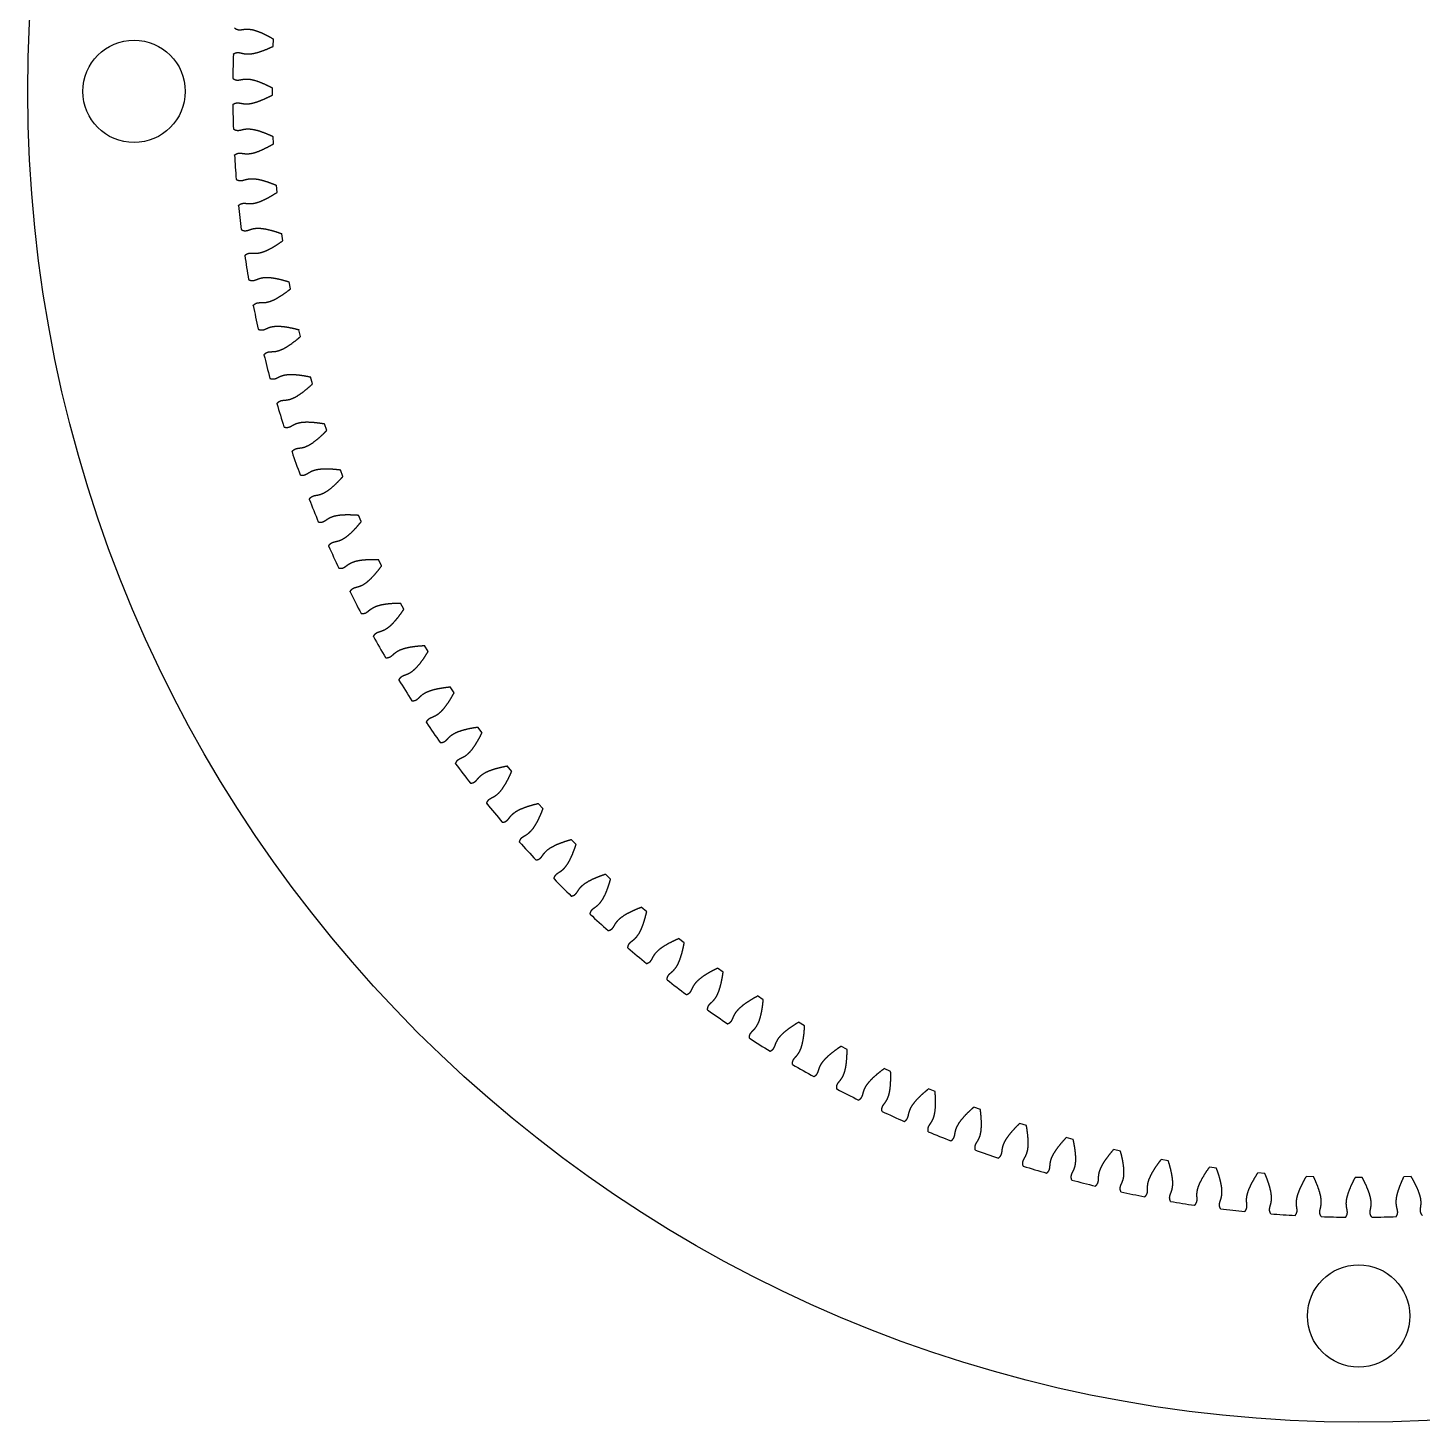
# Model space of a CAD drawing. Header units: millimetres. Extents: x 8 to 86, y -86 to -8.
# Drawn here: x 8 to 48.86, y -86 to -45.14 of the extents above; entities that cross this region are included whole.
import ezdxf

# ---------------------------------------------------------------- set-up
doc = ezdxf.new("R2010")
doc.units = ezdxf.units.MM
doc.layers.get('0').update_dxf_attribs({"linetype": 'CONTINUOUS'})

msp = doc.modelspace()

# ---------------------------------------------------------------- linework, layer by layer
for p, q in [((15.193, -45.679), (15.202, -45.47)), ((15.166, -47.107), (15.166, -46.898)), ((15.203, -48.536), (15.193, -48.327)), ((15.304, -49.961), (15.285, -49.752)), ((15.468, -51.38), (15.44, -51.172)), ((15.696, -52.79), (15.659, -52.584)), ((15.988, -54.189), (15.941, -53.985)), ((16.342, -55.573), (16.286, -55.371)), ((16.757, -56.94), (16.692, -56.741)), ((17.233, -58.286), (17.16, -58.09)), ((17.77, -59.61), (17.687, -59.418)), ((18.365, -60.909), (18.274, -60.721)), ((19.018, -62.18), (18.919, -61.996)), ((19.727, -63.42), (19.62, -63.24)), ((20.491, -64.627), (20.376, -64.452)), ((21.309, -65.799), (21.186, -65.629)), ((22.178, -66.932), (22.047, -66.769)), ((23.097, -68.026), (22.959, -67.868)), ((24.065, -69.077), (23.92, -68.926)), ((25.078, -70.084), (24.927, -69.939)), ((26.136, -71.044), (25.978, -70.907)), ((27.236, -71.956), (27.072, -71.826)), ((28.375, -72.818), (28.206, -72.695)), ((29.552, -73.627), (29.378, -73.512)), ((30.764, -74.383), (30.585, -74.276)), ((32.009, -75.084), (31.825, -74.985)), ((33.284, -75.728), (33.096, -75.638)), ((34.587, -76.315), (34.395, -76.233)), ((35.915, -76.842), (35.719, -76.769)), ((37.265, -77.309), (37.066, -77.245)), ((38.634, -77.716), (38.433, -77.66)), ((40.021, -78.06), (39.817, -78.014)), ((41.421, -78.342), (41.216, -78.305)), ((42.833, -78.561), (42.626, -78.533)), ((44.253, -78.716), (44.045, -78.697)), ((45.679, -78.807), (45.47, -78.798)), ((47.107, -78.834), (46.898, -78.834)), ((48.536, -78.797), (48.327, -78.807))]:
    msp.add_line(p, q)
for centre, radius in [((47, -47), 39), ((11.111, -47), 1.5), ((47, -82.889), 1.5)]:
    msp.add_circle(centre, radius)
for start, end in [(178.1002, 179.34), (180.6716, 181.9114), (183.243, 184.4828), (185.8144, 187.0543), (188.3859, 189.6257), (190.9573, 192.1971), (193.5287, 194.7685), (196.1002, 197.34), (198.6716, 199.9114), (201.243, 202.4828), (203.8144, 205.0543), (206.3859, 207.6257), (208.9573, 210.1971), (211.5287, 212.7685), (214.1002, 215.34), (216.6716, 217.9114), (219.243, 220.4828), (221.8144, 223.0543), (224.3859, 225.6257), (226.9573, 228.1971), (229.5287, 230.7685), (232.1002, 233.34), (234.6716, 235.9114), (237.243, 238.4828), (239.8144, 241.0543), (242.3859, 243.6257), (244.9573, 246.1971), (247.5287, 248.7685), (250.1002, 251.34), (252.6716, 253.9114), (255.243, 256.4828), (257.8144, 259.0543), (260.3859, 261.6257), (262.9573, 264.1971), (265.5287, 266.7685), (268.1002, 269.34), (270.6716, 271.9114)]:
    msp.add_arc((47, -47), 32.996, start, end)
for points, knots in [([(14.056, -45.14), (14.066, -45.148), (14.085, -45.162), (14.115, -45.179), (14.154, -45.194), (14.203, -45.199), (14.254, -45.194), (14.31, -45.185), (14.375, -45.176), (14.449, -45.174), (14.537, -45.183), (14.64, -45.206), (14.757, -45.246), (14.89, -45.303), (15.008, -45.361), (15.102, -45.413), (15.168, -45.45), (15.202, -45.47)], [0.1347828, 0.1347828, 0.1347828, 0.1347828, 0.1347828, 0.1347828, 0.2, 0.2666667, 0.3333333, 0.4, 0.4666667, 0.5333333, 0.6, 0.6666667, 0.7333333, 0.8, 0.8666667, 0.9333333, 1, 1, 1, 1, 1, 1]), ([(14.022, -45.906), (14.032, -45.899), (14.053, -45.887), (14.084, -45.872), (14.124, -45.861), (14.173, -45.86), (14.224, -45.869), (14.279, -45.884), (14.342, -45.898), (14.417, -45.907), (14.505, -45.906), (14.609, -45.892), (14.73, -45.863), (14.867, -45.818), (14.989, -45.77), (15.088, -45.727), (15.158, -45.696), (15.193, -45.679)], [0.1345052, 0.1345052, 0.1345052, 0.1345052, 0.1345052, 0.1345052, 0.2, 0.2666667, 0.3333333, 0.4, 0.4666667, 0.5333333, 0.6, 0.6666667, 0.7333333, 0.8, 0.8666667, 0.9333333, 1, 1, 1, 1, 1, 1]), ([(14.006, -46.62), (14.016, -46.627), (14.036, -46.641), (14.066, -46.656), (14.106, -46.669), (14.155, -46.672), (14.206, -46.665), (14.262, -46.653), (14.326, -46.642), (14.4, -46.636), (14.489, -46.641), (14.592, -46.66), (14.711, -46.694), (14.846, -46.745), (14.966, -46.798), (15.063, -46.846), (15.131, -46.88), (15.166, -46.898)], [0.1347828, 0.1347828, 0.1347828, 0.1347828, 0.1347828, 0.1347828, 0.2, 0.2666667, 0.3333333, 0.4, 0.4666667, 0.5333333, 0.6, 0.6666667, 0.7333333, 0.8, 0.8666667, 0.9333333, 1, 1, 1, 1, 1, 1]), ([(14.006, -47.387), (14.016, -47.379), (14.036, -47.366), (14.066, -47.35), (14.106, -47.337), (14.155, -47.334), (14.206, -47.341), (14.262, -47.353), (14.326, -47.364), (14.401, -47.37), (14.489, -47.365), (14.592, -47.346), (14.711, -47.311), (14.846, -47.261), (14.966, -47.207), (15.063, -47.16), (15.131, -47.126), (15.166, -47.107)], [0.1345052, 0.1345052, 0.1345052, 0.1345052, 0.1345052, 0.1345052, 0.2, 0.2666667, 0.3333333, 0.4, 0.4666667, 0.5333333, 0.6, 0.6666667, 0.7333333, 0.8, 0.8666667, 0.9333333, 1, 1, 1, 1, 1, 1]), ([(14.022, -48.101), (14.032, -48.107), (14.053, -48.12), (14.084, -48.134), (14.124, -48.145), (14.173, -48.146), (14.224, -48.137), (14.279, -48.122), (14.342, -48.108), (14.417, -48.099), (14.505, -48.1), (14.609, -48.114), (14.73, -48.143), (14.867, -48.188), (14.989, -48.236), (15.089, -48.279), (15.158, -48.31), (15.193, -48.327)], [0.1347828, 0.1347828, 0.1347828, 0.1347828, 0.1347828, 0.1347828, 0.2, 0.2666667, 0.3333333, 0.4, 0.4666667, 0.5333333, 0.6, 0.6666667, 0.7333333, 0.8, 0.8666667, 0.9333333, 1, 1, 1, 1, 1, 1]), ([(14.056, -48.867), (14.066, -48.859), (14.086, -48.845), (14.115, -48.827), (14.154, -48.813), (14.203, -48.807), (14.255, -48.812), (14.311, -48.821), (14.375, -48.83), (14.45, -48.832), (14.538, -48.823), (14.64, -48.8), (14.758, -48.76), (14.89, -48.703), (15.008, -48.644), (15.103, -48.593), (15.169, -48.555), (15.203, -48.536)], [0.1345052, 0.1345052, 0.1345052, 0.1345052, 0.1345052, 0.1345052, 0.2, 0.2666667, 0.3333333, 0.4, 0.4666667, 0.5333333, 0.6, 0.6666667, 0.7333333, 0.8, 0.8666667, 0.9333333, 1, 1, 1, 1, 1, 1]), ([(14.105, -49.579), (14.115, -49.585), (14.137, -49.597), (14.168, -49.61), (14.208, -49.619), (14.258, -49.618), (14.308, -49.606), (14.363, -49.589), (14.425, -49.572), (14.499, -49.56), (14.587, -49.557), (14.692, -49.566), (14.814, -49.59), (14.953, -49.628), (15.077, -49.671), (15.178, -49.709), (15.249, -49.737), (15.285, -49.752)], [0.1347828, 0.1347828, 0.1347828, 0.1347828, 0.1347828, 0.1347828, 0.2, 0.2666667, 0.3333333, 0.4, 0.4666667, 0.5333333, 0.6, 0.6666667, 0.7333333, 0.8, 0.8666667, 0.9333333, 1, 1, 1, 1, 1, 1]), ([(14.173, -50.343), (14.183, -50.335), (14.202, -50.319), (14.23, -50.301), (14.268, -50.285), (14.317, -50.277), (14.369, -50.279), (14.426, -50.286), (14.49, -50.292), (14.565, -50.291), (14.652, -50.278), (14.754, -50.25), (14.869, -50.205), (14.999, -50.142), (15.114, -50.078), (15.206, -50.022), (15.271, -49.982), (15.304, -49.961)], [0.1345052, 0.1345052, 0.1345052, 0.1345052, 0.1345052, 0.1345052, 0.2, 0.2666667, 0.3333333, 0.4, 0.4666667, 0.5333333, 0.6, 0.6666667, 0.7333333, 0.8, 0.8666667, 0.9333333, 1, 1, 1, 1, 1, 1]), ([(14.253, -51.052), (14.264, -51.058), (14.286, -51.069), (14.318, -51.08), (14.359, -51.088), (14.408, -51.084), (14.458, -51.07), (14.512, -51.051), (14.573, -51.031), (14.646, -51.015), (14.735, -51.008), (14.84, -51.013), (14.962, -51.032), (15.103, -51.063), (15.229, -51.1), (15.332, -51.134), (15.403, -51.159), (15.44, -51.172)], [0.1347828, 0.1347828, 0.1347828, 0.1347828, 0.1347828, 0.1347828, 0.2, 0.2666667, 0.3333333, 0.4, 0.4666667, 0.5333333, 0.6, 0.6666667, 0.7333333, 0.8, 0.8666667, 0.9333333, 1, 1, 1, 1, 1, 1]), ([(14.356, -51.812), (14.365, -51.804), (14.384, -51.787), (14.411, -51.768), (14.449, -51.75), (14.497, -51.74), (14.549, -51.74), (14.606, -51.744), (14.671, -51.747), (14.745, -51.743), (14.832, -51.726), (14.932, -51.693), (15.045, -51.643), (15.172, -51.575), (15.284, -51.505), (15.374, -51.446), (15.436, -51.402), (15.468, -51.38)], [0.1345052, 0.1345052, 0.1345052, 0.1345052, 0.1345052, 0.1345052, 0.2, 0.2666667, 0.3333333, 0.4, 0.4666667, 0.5333333, 0.6, 0.6666667, 0.7333333, 0.8, 0.8666667, 0.9333333, 1, 1, 1, 1, 1, 1]), ([(14.468, -52.517), (14.479, -52.523), (14.502, -52.532), (14.534, -52.542), (14.575, -52.548), (14.624, -52.542), (14.673, -52.526), (14.726, -52.505), (14.787, -52.482), (14.859, -52.463), (14.947, -52.452), (15.052, -52.452), (15.175, -52.465), (15.317, -52.49), (15.445, -52.521), (15.549, -52.551), (15.622, -52.572), (15.659, -52.584)], [0.1347828, 0.1347828, 0.1347828, 0.1347828, 0.1347828, 0.1347828, 0.2, 0.2666667, 0.3333333, 0.4, 0.4666667, 0.5333333, 0.6, 0.6666667, 0.7333333, 0.8, 0.8666667, 0.9333333, 1, 1, 1, 1, 1, 1]), ([(14.605, -53.272), (14.614, -53.263), (14.631, -53.246), (14.658, -53.225), (14.695, -53.205), (14.743, -53.194), (14.794, -53.191), (14.851, -53.193), (14.916, -53.193), (14.991, -53.185), (15.076, -53.164), (15.175, -53.127), (15.286, -53.072), (15.409, -52.998), (15.518, -52.924), (15.605, -52.86), (15.666, -52.814), (15.696, -52.79)], [0.1345052, 0.1345052, 0.1345052, 0.1345052, 0.1345052, 0.1345052, 0.2, 0.2666667, 0.3333333, 0.4, 0.4666667, 0.5333333, 0.6, 0.6666667, 0.7333333, 0.8, 0.8666667, 0.9333333, 1, 1, 1, 1, 1, 1]), ([(14.748, -53.971), (14.76, -53.976), (14.783, -53.985), (14.815, -53.993), (14.857, -53.997), (14.905, -53.989), (14.954, -53.971), (15.006, -53.947), (15.065, -53.921), (15.137, -53.899), (15.224, -53.885), (15.329, -53.88), (15.453, -53.887), (15.595, -53.906), (15.725, -53.932), (15.83, -53.956), (15.903, -53.975), (15.941, -53.985)], [0.1347828, 0.1347828, 0.1347828, 0.1347828, 0.1347828, 0.1347828, 0.2, 0.2666667, 0.3333333, 0.4, 0.4666667, 0.5333333, 0.6, 0.6666667, 0.7333333, 0.8, 0.8666667, 0.9333333, 1, 1, 1, 1, 1, 1]), ([(14.919, -54.719), (14.927, -54.71), (14.944, -54.692), (14.97, -54.67), (15.006, -54.649), (15.053, -54.635), (15.104, -54.63), (15.162, -54.629), (15.226, -54.626), (15.3, -54.615), (15.385, -54.59), (15.482, -54.549), (15.59, -54.489), (15.71, -54.409), (15.816, -54.33), (15.9, -54.263), (15.958, -54.214), (15.988, -54.189)], [0.1345052, 0.1345052, 0.1345052, 0.1345052, 0.1345052, 0.1345052, 0.2, 0.2666667, 0.3333333, 0.4, 0.4666667, 0.5333333, 0.6, 0.6666667, 0.7333333, 0.8, 0.8666667, 0.9333333, 1, 1, 1, 1, 1, 1]), ([(15.094, -55.411), (15.105, -55.416), (15.128, -55.423), (15.162, -55.43), (15.203, -55.432), (15.251, -55.422), (15.299, -55.402), (15.35, -55.375), (15.408, -55.347), (15.478, -55.322), (15.565, -55.303), (15.669, -55.294), (15.793, -55.296), (15.937, -55.308), (16.067, -55.328), (16.173, -55.347), (16.248, -55.363), (16.286, -55.371)], [0.1347828, 0.1347828, 0.1347828, 0.1347828, 0.1347828, 0.1347828, 0.2, 0.2666667, 0.3333333, 0.4, 0.4666667, 0.5333333, 0.6, 0.6666667, 0.7333333, 0.8, 0.8666667, 0.9333333, 1, 1, 1, 1, 1, 1]), ([(15.298, -56.15), (15.306, -56.141), (15.322, -56.122), (15.346, -56.099), (15.381, -56.076), (15.428, -56.06), (15.479, -56.053), (15.536, -56.05), (15.6, -56.044), (15.674, -56.029), (15.758, -56.001), (15.852, -55.955), (15.958, -55.89), (16.074, -55.806), (16.176, -55.722), (16.257, -55.651), (16.313, -55.599), (16.342, -55.573)], [0.1345052, 0.1345052, 0.1345052, 0.1345052, 0.1345052, 0.1345052, 0.2, 0.2666667, 0.3333333, 0.4, 0.4666667, 0.5333333, 0.6, 0.6666667, 0.7333333, 0.8, 0.8666667, 0.9333333, 1, 1, 1, 1, 1, 1]), ([(15.503, -56.834), (15.515, -56.838), (15.538, -56.845), (15.572, -56.85), (15.613, -56.85), (15.661, -56.838), (15.708, -56.816), (15.757, -56.787), (15.814, -56.756), (15.883, -56.728), (15.969, -56.705), (16.073, -56.691), (16.197, -56.687), (16.341, -56.694), (16.472, -56.707), (16.579, -56.722), (16.654, -56.734), (16.692, -56.741)], [0.1347828, 0.1347828, 0.1347828, 0.1347828, 0.1347828, 0.1347828, 0.2, 0.2666667, 0.3333333, 0.4, 0.4666667, 0.5333333, 0.6, 0.6666667, 0.7333333, 0.8, 0.8666667, 0.9333333, 1, 1, 1, 1, 1, 1]), ([(15.74, -57.564), (15.748, -57.553), (15.763, -57.534), (15.786, -57.51), (15.82, -57.486), (15.866, -57.468), (15.917, -57.458), (15.974, -57.452), (16.038, -57.444), (16.11, -57.426), (16.193, -57.394), (16.285, -57.344), (16.388, -57.274), (16.5, -57.184), (16.598, -57.096), (16.676, -57.021), (16.73, -56.967), (16.757, -56.94)], [0.1345052, 0.1345052, 0.1345052, 0.1345052, 0.1345052, 0.1345052, 0.2, 0.2666667, 0.3333333, 0.4, 0.4666667, 0.5333333, 0.6, 0.6666667, 0.7333333, 0.8, 0.8666667, 0.9333333, 1, 1, 1, 1, 1, 1]), ([(15.976, -58.237), (15.988, -58.241), (16.012, -58.246), (16.045, -58.25), (16.087, -58.248), (16.134, -58.234), (16.18, -58.21), (16.228, -58.179), (16.283, -58.146), (16.351, -58.114), (16.436, -58.088), (16.539, -58.069), (16.663, -58.059), (16.807, -58.059), (16.938, -58.067), (17.045, -58.077), (17.121, -58.086), (17.16, -58.09)], [0.1347828, 0.1347828, 0.1347828, 0.1347828, 0.1347828, 0.1347828, 0.2, 0.2666667, 0.3333333, 0.4, 0.4666667, 0.5333333, 0.6, 0.6666667, 0.7333333, 0.8, 0.8666667, 0.9333333, 1, 1, 1, 1, 1, 1]), ([(16.246, -58.955), (16.253, -58.945), (16.267, -58.925), (16.289, -58.9), (16.322, -58.874), (16.367, -58.854), (16.417, -58.842), (16.474, -58.834), (16.537, -58.822), (16.609, -58.801), (16.69, -58.765), (16.78, -58.711), (16.88, -58.637), (16.988, -58.542), (17.082, -58.45), (17.156, -58.372), (17.207, -58.315), (17.233, -58.286)], [0.1345052, 0.1345052, 0.1345052, 0.1345052, 0.1345052, 0.1345052, 0.2, 0.2666667, 0.3333333, 0.4, 0.4666667, 0.5333333, 0.6, 0.6666667, 0.7333333, 0.8, 0.8666667, 0.9333333, 1, 1, 1, 1, 1, 1]), ([(16.511, -59.618), (16.524, -59.621), (16.548, -59.625), (16.581, -59.628), (16.623, -59.624), (16.669, -59.608), (16.714, -59.581), (16.76, -59.548), (16.814, -59.512), (16.881, -59.478), (16.964, -59.448), (17.066, -59.425), (17.189, -59.409), (17.333, -59.403), (17.465, -59.405), (17.573, -59.41), (17.648, -59.415), (17.687, -59.418)], [0.1347828, 0.1347828, 0.1347828, 0.1347828, 0.1347828, 0.1347828, 0.2, 0.2666667, 0.3333333, 0.4, 0.4666667, 0.5333333, 0.6, 0.6666667, 0.7333333, 0.8, 0.8666667, 0.9333333, 1, 1, 1, 1, 1, 1]), ([(16.813, -60.323), (16.819, -60.312), (16.833, -60.292), (16.854, -60.266), (16.885, -60.238), (16.93, -60.216), (16.979, -60.202), (17.035, -60.191), (17.099, -60.177), (17.169, -60.153), (17.249, -60.113), (17.336, -60.055), (17.432, -59.977), (17.536, -59.877), (17.626, -59.781), (17.696, -59.699), (17.745, -59.641), (17.77, -59.61)], [0.1345052, 0.1345052, 0.1345052, 0.1345052, 0.1345052, 0.1345052, 0.2, 0.2666667, 0.3333333, 0.4, 0.4666667, 0.5333333, 0.6, 0.6666667, 0.7333333, 0.8, 0.8666667, 0.9333333, 1, 1, 1, 1, 1, 1]), ([(17.108, -60.973), (17.121, -60.975), (17.145, -60.979), (17.179, -60.98), (17.22, -60.974), (17.265, -60.956), (17.308, -60.927), (17.354, -60.892), (17.406, -60.854), (17.471, -60.817), (17.552, -60.783), (17.654, -60.755), (17.776, -60.734), (17.92, -60.721), (18.051, -60.717), (18.159, -60.718), (18.235, -60.719), (18.274, -60.721)], [0.1347828, 0.1347828, 0.1347828, 0.1347828, 0.1347828, 0.1347828, 0.2, 0.2666667, 0.3333333, 0.4, 0.4666667, 0.5333333, 0.6, 0.6666667, 0.7333333, 0.8, 0.8666667, 0.9333333, 1, 1, 1, 1, 1, 1]), ([(17.441, -61.664), (17.447, -61.653), (17.459, -61.632), (17.48, -61.605), (17.51, -61.576), (17.553, -61.552), (17.602, -61.536), (17.657, -61.522), (17.72, -61.505), (17.79, -61.478), (17.867, -61.435), (17.952, -61.373), (18.044, -61.29), (18.144, -61.186), (18.229, -61.086), (18.296, -61.001), (18.342, -60.941), (18.365, -60.909)], [0.1345052, 0.1345052, 0.1345052, 0.1345052, 0.1345052, 0.1345052, 0.2, 0.2666667, 0.3333333, 0.4, 0.4666667, 0.5333333, 0.6, 0.6666667, 0.7333333, 0.8, 0.8666667, 0.9333333, 1, 1, 1, 1, 1, 1]), ([(17.765, -62.3), (17.778, -62.302), (17.802, -62.304), (17.836, -62.304), (17.876, -62.296), (17.921, -62.276), (17.963, -62.245), (18.007, -62.208), (18.057, -62.168), (18.12, -62.127), (18.2, -62.09), (18.301, -62.058), (18.422, -62.032), (18.564, -62.012), (18.696, -62.002), (18.803, -61.998), (18.88, -61.996), (18.919, -61.996)], [0.1347828, 0.1347828, 0.1347828, 0.1347828, 0.1347828, 0.1347828, 0.2, 0.2666667, 0.3333333, 0.4, 0.4666667, 0.5333333, 0.6, 0.6666667, 0.7333333, 0.8, 0.8666667, 0.9333333, 1, 1, 1, 1, 1, 1]), ([(18.129, -62.975), (18.134, -62.964), (18.146, -62.943), (18.165, -62.915), (18.193, -62.885), (18.235, -62.859), (18.284, -62.84), (18.338, -62.824), (18.4, -62.804), (18.468, -62.774), (18.544, -62.727), (18.626, -62.662), (18.714, -62.575), (18.809, -62.466), (18.89, -62.362), (18.953, -62.275), (18.996, -62.212), (19.018, -62.18)], [0.1345052, 0.1345052, 0.1345052, 0.1345052, 0.1345052, 0.1345052, 0.2, 0.2666667, 0.3333333, 0.4, 0.4666667, 0.5333333, 0.6, 0.6666667, 0.7333333, 0.8, 0.8666667, 0.9333333, 1, 1, 1, 1, 1, 1]), ([(18.481, -63.596), (18.494, -63.598), (18.518, -63.599), (18.552, -63.597), (18.592, -63.587), (18.636, -63.565), (18.676, -63.533), (18.718, -63.494), (18.767, -63.451), (18.828, -63.408), (18.906, -63.367), (19.005, -63.33), (19.125, -63.299), (19.267, -63.273), (19.397, -63.257), (19.505, -63.248), (19.581, -63.243), (19.62, -63.24)], [0.1347828, 0.1347828, 0.1347828, 0.1347828, 0.1347828, 0.1347828, 0.2, 0.2666667, 0.3333333, 0.4, 0.4666667, 0.5333333, 0.6, 0.6666667, 0.7333333, 0.8, 0.8666667, 0.9333333, 1, 1, 1, 1, 1, 1]), ([(18.875, -64.255), (18.879, -64.243), (18.89, -64.221), (18.908, -64.192), (18.935, -64.161), (18.976, -64.133), (19.023, -64.113), (19.077, -64.094), (19.138, -64.071), (19.205, -64.038), (19.278, -63.988), (19.357, -63.919), (19.442, -63.828), (19.531, -63.716), (19.607, -63.608), (19.666, -63.518), (19.707, -63.453), (19.727, -63.42)], [0.1345052, 0.1345052, 0.1345052, 0.1345052, 0.1345052, 0.1345052, 0.2, 0.2666667, 0.3333333, 0.4, 0.4666667, 0.5333333, 0.6, 0.6666667, 0.7333333, 0.8, 0.8666667, 0.9333333, 1, 1, 1, 1, 1, 1]), ([(19.254, -64.859), (19.267, -64.86), (19.291, -64.86), (19.325, -64.856), (19.365, -64.845), (19.408, -64.821), (19.447, -64.787), (19.487, -64.746), (19.533, -64.701), (19.593, -64.655), (19.669, -64.611), (19.766, -64.57), (19.884, -64.533), (20.025, -64.501), (20.154, -64.479), (20.261, -64.465), (20.337, -64.456), (20.376, -64.452)], [0.1347828, 0.1347828, 0.1347828, 0.1347828, 0.1347828, 0.1347828, 0.2, 0.2666667, 0.3333333, 0.4, 0.4666667, 0.5333333, 0.6, 0.6666667, 0.7333333, 0.8, 0.8666667, 0.9333333, 1, 1, 1, 1, 1, 1]), ([(19.677, -65.499), (19.681, -65.487), (19.691, -65.465), (19.707, -65.435), (19.733, -65.403), (19.773, -65.373), (19.819, -65.351), (19.872, -65.33), (19.932, -65.304), (19.997, -65.268), (20.068, -65.215), (20.144, -65.142), (20.224, -65.048), (20.309, -64.931), (20.38, -64.82), (20.435, -64.727), (20.472, -64.661), (20.491, -64.627)], [0.1345052, 0.1345052, 0.1345052, 0.1345052, 0.1345052, 0.1345052, 0.2, 0.2666667, 0.3333333, 0.4, 0.4666667, 0.5333333, 0.6, 0.6666667, 0.7333333, 0.8, 0.8666667, 0.9333333, 1, 1, 1, 1, 1, 1]), ([(20.084, -66.086), (20.096, -66.086), (20.12, -66.085), (20.154, -66.08), (20.193, -66.067), (20.235, -66.041), (20.272, -66.005), (20.311, -65.963), (20.355, -65.916), (20.412, -65.867), (20.487, -65.819), (20.582, -65.774), (20.698, -65.732), (20.837, -65.693), (20.966, -65.666), (21.072, -65.647), (21.147, -65.635), (21.186, -65.629)], [0.1347828, 0.1347828, 0.1347828, 0.1347828, 0.1347828, 0.1347828, 0.2, 0.2666667, 0.3333333, 0.4, 0.4666667, 0.5333333, 0.6, 0.6666667, 0.7333333, 0.8, 0.8666667, 0.9333333, 1, 1, 1, 1, 1, 1]), ([(20.534, -66.706), (20.538, -66.694), (20.547, -66.672), (20.562, -66.641), (20.586, -66.608), (20.624, -66.576), (20.67, -66.552), (20.722, -66.528), (20.78, -66.5), (20.844, -66.461), (20.912, -66.405), (20.985, -66.329), (21.061, -66.231), (21.14, -66.111), (21.206, -65.997), (21.257, -65.901), (21.291, -65.834), (21.309, -65.799)], [0.1345052, 0.1345052, 0.1345052, 0.1345052, 0.1345052, 0.1345052, 0.2, 0.2666667, 0.3333333, 0.4, 0.4666667, 0.5333333, 0.6, 0.6666667, 0.7333333, 0.8, 0.8666667, 0.9333333, 1, 1, 1, 1, 1, 1]), ([(20.967, -67.274), (20.98, -67.274), (21.004, -67.272), (21.037, -67.265), (21.076, -67.251), (21.116, -67.222), (21.152, -67.185), (21.188, -67.141), (21.231, -67.092), (21.286, -67.041), (21.358, -66.99), (21.45, -66.94), (21.565, -66.893), (21.702, -66.848), (21.829, -66.815), (21.935, -66.791), (22.009, -66.776), (22.047, -66.769)], [0.1347828, 0.1347828, 0.1347828, 0.1347828, 0.1347828, 0.1347828, 0.2, 0.2666667, 0.3333333, 0.4, 0.4666667, 0.5333333, 0.6, 0.6666667, 0.7333333, 0.8, 0.8666667, 0.9333333, 1, 1, 1, 1, 1, 1]), ([(21.445, -67.874), (21.449, -67.862), (21.456, -67.839), (21.47, -67.808), (21.493, -67.773), (21.529, -67.74), (21.573, -67.713), (21.625, -67.688), (21.682, -67.657), (21.744, -67.615), (21.809, -67.556), (21.878, -67.476), (21.95, -67.375), (22.024, -67.251), (22.084, -67.135), (22.131, -67.037), (22.162, -66.968), (22.178, -66.932)], [0.1345052, 0.1345052, 0.1345052, 0.1345052, 0.1345052, 0.1345052, 0.2, 0.2666667, 0.3333333, 0.4, 0.4666667, 0.5333333, 0.6, 0.6666667, 0.7333333, 0.8, 0.8666667, 0.9333333, 1, 1, 1, 1, 1, 1]), ([(21.903, -68.422), (21.915, -68.421), (21.939, -68.418), (21.972, -68.41), (22.01, -68.393), (22.049, -68.363), (22.084, -68.324), (22.118, -68.279), (22.158, -68.228), (22.211, -68.175), (22.28, -68.12), (22.371, -68.067), (22.483, -68.014), (22.618, -67.963), (22.744, -67.924), (22.848, -67.896), (22.921, -67.878), (22.959, -67.868)], [0.1347828, 0.1347828, 0.1347828, 0.1347828, 0.1347828, 0.1347828, 0.2, 0.2666667, 0.3333333, 0.4, 0.4666667, 0.5333333, 0.6, 0.6666667, 0.7333333, 0.8, 0.8666667, 0.9333333, 1, 1, 1, 1, 1, 1]), ([(22.407, -68.999), (22.41, -68.987), (22.417, -68.964), (22.429, -68.932), (22.45, -68.896), (22.485, -68.862), (22.528, -68.833), (22.578, -68.805), (22.634, -68.772), (22.694, -68.727), (22.757, -68.665), (22.822, -68.583), (22.889, -68.479), (22.957, -68.352), (23.013, -68.232), (23.055, -68.133), (23.083, -68.062), (23.097, -68.026)], [0.1345052, 0.1345052, 0.1345052, 0.1345052, 0.1345052, 0.1345052, 0.2, 0.2666667, 0.3333333, 0.4, 0.4666667, 0.5333333, 0.6, 0.6666667, 0.7333333, 0.8, 0.8666667, 0.9333333, 1, 1, 1, 1, 1, 1]), ([(22.889, -69.526), (22.902, -69.525), (22.925, -69.52), (22.958, -69.511), (22.995, -69.493), (23.033, -69.461), (23.065, -69.421), (23.098, -69.374), (23.136, -69.321), (23.186, -69.265), (23.253, -69.208), (23.341, -69.15), (23.451, -69.093), (23.583, -69.036), (23.707, -68.992), (23.81, -68.959), (23.882, -68.937), (23.92, -68.926)], [0.1347828, 0.1347828, 0.1347828, 0.1347828, 0.1347828, 0.1347828, 0.2, 0.2666667, 0.3333333, 0.4, 0.4666667, 0.5333333, 0.6, 0.6666667, 0.7333333, 0.8, 0.8666667, 0.9333333, 1, 1, 1, 1, 1, 1]), ([(23.419, -70.081), (23.421, -70.068), (23.427, -70.045), (23.438, -70.012), (23.457, -69.976), (23.491, -69.94), (23.533, -69.909), (23.581, -69.879), (23.635, -69.843), (23.693, -69.796), (23.753, -69.731), (23.815, -69.646), (23.877, -69.539), (23.94, -69.409), (23.99, -69.287), (24.027, -69.186), (24.052, -69.114), (24.065, -69.077)], [0.1345052, 0.1345052, 0.1345052, 0.1345052, 0.1345052, 0.1345052, 0.2, 0.2666667, 0.3333333, 0.4, 0.4666667, 0.5333333, 0.6, 0.6666667, 0.7333333, 0.8, 0.8666667, 0.9333333, 1, 1, 1, 1, 1, 1]), ([(23.924, -70.585), (23.936, -70.583), (23.96, -70.578), (23.992, -70.567), (24.029, -70.547), (24.065, -70.514), (24.095, -70.472), (24.125, -70.423), (24.161, -70.369), (24.208, -70.311), (24.273, -70.251), (24.358, -70.189), (24.466, -70.127), (24.595, -70.065), (24.717, -70.014), (24.818, -69.977), (24.89, -69.952), (24.927, -69.939)], [0.1347828, 0.1347828, 0.1347828, 0.1347828, 0.1347828, 0.1347828, 0.2, 0.2666667, 0.3333333, 0.4, 0.4666667, 0.5333333, 0.6, 0.6666667, 0.7333333, 0.8, 0.8666667, 0.9333333, 1, 1, 1, 1, 1, 1]), ([(24.479, -71.115), (24.48, -71.103), (24.485, -71.079), (24.494, -71.046), (24.512, -71.009), (24.544, -70.971), (24.584, -70.939), (24.631, -70.907), (24.684, -70.869), (24.739, -70.818), (24.797, -70.751), (24.854, -70.663), (24.912, -70.553), (24.968, -70.421), (25.013, -70.297), (25.046, -70.194), (25.067, -70.121), (25.078, -70.084)], [0.1345052, 0.1345052, 0.1345052, 0.1345052, 0.1345052, 0.1345052, 0.2, 0.2666667, 0.3333333, 0.4, 0.4666667, 0.5333333, 0.6, 0.6666667, 0.7333333, 0.8, 0.8666667, 0.9333333, 1, 1, 1, 1, 1, 1]), ([(25.006, -71.597), (25.018, -71.594), (25.041, -71.588), (25.073, -71.575), (25.108, -71.554), (25.143, -71.519), (25.172, -71.476), (25.199, -71.426), (25.232, -71.37), (25.277, -71.31), (25.339, -71.247), (25.421, -71.182), (25.526, -71.115), (25.653, -71.047), (25.772, -70.991), (25.871, -70.949), (25.942, -70.921), (25.978, -70.907)], [0.1347828, 0.1347828, 0.1347828, 0.1347828, 0.1347828, 0.1347828, 0.2, 0.2666667, 0.3333333, 0.4, 0.4666667, 0.5333333, 0.6, 0.6666667, 0.7333333, 0.8, 0.8666667, 0.9333333, 1, 1, 1, 1, 1, 1]), ([(25.583, -72.101), (25.584, -72.089), (25.587, -72.065), (25.595, -72.032), (25.612, -71.994), (25.642, -71.955), (25.681, -71.92), (25.726, -71.886), (25.777, -71.846), (25.83, -71.793), (25.885, -71.723), (25.938, -71.633), (25.991, -71.521), (26.041, -71.386), (26.08, -71.26), (26.108, -71.156), (26.127, -71.082), (26.136, -71.044)], [0.1345052, 0.1345052, 0.1345052, 0.1345052, 0.1345052, 0.1345052, 0.2, 0.2666667, 0.3333333, 0.4, 0.4666667, 0.5333333, 0.6, 0.6666667, 0.7333333, 0.8, 0.8666667, 0.9333333, 1, 1, 1, 1, 1, 1]), ([(26.131, -72.559), (26.143, -72.556), (26.166, -72.548), (26.197, -72.534), (26.232, -72.512), (26.265, -72.475), (26.292, -72.431), (26.317, -72.38), (26.348, -72.322), (26.39, -72.261), (26.449, -72.195), (26.528, -72.126), (26.629, -72.054), (26.753, -71.98), (26.87, -71.919), (26.967, -71.873), (27.036, -71.841), (27.072, -71.826)], [0.1347828, 0.1347828, 0.1347828, 0.1347828, 0.1347828, 0.1347828, 0.2, 0.2666667, 0.3333333, 0.4, 0.4666667, 0.5333333, 0.6, 0.6666667, 0.7333333, 0.8, 0.8666667, 0.9333333, 1, 1, 1, 1, 1, 1]), ([(26.731, -73.037), (26.731, -73.025), (26.734, -73), (26.74, -72.967), (26.755, -72.928), (26.783, -72.888), (26.82, -72.852), (26.864, -72.815), (26.913, -72.773), (26.964, -72.718), (27.015, -72.646), (27.065, -72.553), (27.112, -72.439), (27.156, -72.301), (27.19, -72.174), (27.213, -72.069), (27.228, -71.994), (27.236, -71.956)], [0.1345052, 0.1345052, 0.1345052, 0.1345052, 0.1345052, 0.1345052, 0.2, 0.2666667, 0.3333333, 0.4, 0.4666667, 0.5333333, 0.6, 0.6666667, 0.7333333, 0.8, 0.8666667, 0.9333333, 1, 1, 1, 1, 1, 1]), ([(27.299, -73.469), (27.311, -73.466), (27.334, -73.457), (27.364, -73.442), (27.397, -73.418), (27.429, -73.38), (27.453, -73.334), (27.477, -73.282), (27.505, -73.224), (27.544, -73.16), (27.6, -73.091), (27.676, -73.019), (27.774, -72.943), (27.894, -72.863), (28.008, -72.797), (28.103, -72.747), (28.171, -72.712), (28.206, -72.695)], [0.1347828, 0.1347828, 0.1347828, 0.1347828, 0.1347828, 0.1347828, 0.2, 0.2666667, 0.3333333, 0.4, 0.4666667, 0.5333333, 0.6, 0.6666667, 0.7333333, 0.8, 0.8666667, 0.9333333, 1, 1, 1, 1, 1, 1]), ([(27.919, -73.92), (27.919, -73.908), (27.92, -73.883), (27.925, -73.85), (27.938, -73.81), (27.965, -73.769), (28, -73.731), (28.043, -73.693), (28.09, -73.648), (28.138, -73.591), (28.186, -73.517), (28.231, -73.422), (28.273, -73.305), (28.311, -73.166), (28.339, -73.038), (28.358, -72.931), (28.37, -72.856), (28.375, -72.818)], [0.1345052, 0.1345052, 0.1345052, 0.1345052, 0.1345052, 0.1345052, 0.2, 0.2666667, 0.3333333, 0.4, 0.4666667, 0.5333333, 0.6, 0.6666667, 0.7333333, 0.8, 0.8666667, 0.9333333, 1, 1, 1, 1, 1, 1]), ([(28.506, -74.327), (28.518, -74.322), (28.54, -74.313), (28.57, -74.296), (28.602, -74.271), (28.632, -74.231), (28.655, -74.185), (28.675, -74.131), (28.701, -74.072), (28.737, -74.006), (28.79, -73.935), (28.863, -73.86), (28.957, -73.779), (29.074, -73.694), (29.184, -73.623), (29.277, -73.568), (29.343, -73.531), (29.378, -73.512)], [0.1347828, 0.1347828, 0.1347828, 0.1347828, 0.1347828, 0.1347828, 0.2, 0.2666667, 0.3333333, 0.4, 0.4666667, 0.5333333, 0.6, 0.6666667, 0.7333333, 0.8, 0.8666667, 0.9333333, 1, 1, 1, 1, 1, 1]), ([(29.146, -74.749), (29.146, -74.737), (29.146, -74.712), (29.149, -74.678), (29.16, -74.638), (29.185, -74.596), (29.219, -74.557), (29.259, -74.517), (29.304, -74.47), (29.35, -74.411), (29.394, -74.334), (29.435, -74.237), (29.472, -74.119), (29.504, -73.978), (29.526, -73.849), (29.54, -73.742), (29.548, -73.666), (29.552, -73.627)], [0.1345052, 0.1345052, 0.1345052, 0.1345052, 0.1345052, 0.1345052, 0.2, 0.2666667, 0.3333333, 0.4, 0.4666667, 0.5333333, 0.6, 0.6666667, 0.7333333, 0.8, 0.8666667, 0.9333333, 1, 1, 1, 1, 1, 1]), ([(29.751, -75.129), (29.762, -75.124), (29.784, -75.113), (29.813, -75.096), (29.844, -75.068), (29.872, -75.028), (29.893, -74.98), (29.911, -74.926), (29.934, -74.866), (29.967, -74.799), (30.017, -74.725), (30.086, -74.646), (30.177, -74.562), (30.289, -74.472), (30.397, -74.396), (30.487, -74.337), (30.551, -74.296), (30.585, -74.276)], [0.1347828, 0.1347828, 0.1347828, 0.1347828, 0.1347828, 0.1347828, 0.2, 0.2666667, 0.3333333, 0.4, 0.4666667, 0.5333333, 0.6, 0.6666667, 0.7333333, 0.8, 0.8666667, 0.9333333, 1, 1, 1, 1, 1, 1]), ([(30.409, -75.522), (30.408, -75.51), (30.407, -75.485), (30.409, -75.451), (30.418, -75.411), (30.441, -75.367), (30.473, -75.327), (30.512, -75.285), (30.554, -75.236), (30.598, -75.175), (30.638, -75.096), (30.675, -74.998), (30.707, -74.878), (30.732, -74.736), (30.748, -74.606), (30.757, -74.498), (30.762, -74.422), (30.764, -74.383)], [0.1345052, 0.1345052, 0.1345052, 0.1345052, 0.1345052, 0.1345052, 0.2, 0.2666667, 0.3333333, 0.4, 0.4666667, 0.5333333, 0.6, 0.6666667, 0.7333333, 0.8, 0.8666667, 0.9333333, 1, 1, 1, 1, 1, 1]), ([(31.03, -75.874), (31.042, -75.869), (31.063, -75.858), (31.091, -75.839), (31.121, -75.81), (31.147, -75.768), (31.165, -75.72), (31.181, -75.665), (31.201, -75.603), (31.232, -75.535), (31.278, -75.459), (31.343, -75.377), (31.43, -75.289), (31.539, -75.194), (31.643, -75.113), (31.73, -75.05), (31.793, -75.007), (31.825, -74.985)], [0.1347828, 0.1347828, 0.1347828, 0.1347828, 0.1347828, 0.1347828, 0.2, 0.2666667, 0.3333333, 0.4, 0.4666667, 0.5333333, 0.6, 0.6666667, 0.7333333, 0.8, 0.8666667, 0.9333333, 1, 1, 1, 1, 1, 1]), ([(31.706, -76.238), (31.704, -76.225), (31.702, -76.201), (31.702, -76.167), (31.71, -76.126), (31.73, -76.082), (31.76, -76.04), (31.797, -75.996), (31.838, -75.945), (31.878, -75.882), (31.915, -75.802), (31.948, -75.702), (31.974, -75.581), (31.993, -75.438), (32.003, -75.307), (32.007, -75.199), (32.009, -75.123), (32.009, -75.084)], [0.1345052, 0.1345052, 0.1345052, 0.1345052, 0.1345052, 0.1345052, 0.2, 0.2666667, 0.3333333, 0.4, 0.4666667, 0.5333333, 0.6, 0.6666667, 0.7333333, 0.8, 0.8666667, 0.9333333, 1, 1, 1, 1, 1, 1]), ([(32.342, -76.562), (32.353, -76.556), (32.374, -76.543), (32.401, -76.523), (32.429, -76.493), (32.454, -76.45), (32.47, -76.401), (32.483, -76.346), (32.5, -76.283), (32.528, -76.213), (32.57, -76.136), (32.632, -76.051), (32.715, -75.959), (32.819, -75.859), (32.919, -75.774), (33.004, -75.707), (33.065, -75.661), (33.096, -75.638)], [0.1347828, 0.1347828, 0.1347828, 0.1347828, 0.1347828, 0.1347828, 0.2, 0.2666667, 0.3333333, 0.4, 0.4666667, 0.5333333, 0.6, 0.6666667, 0.7333333, 0.8, 0.8666667, 0.9333333, 1, 1, 1, 1, 1, 1]), ([(33.033, -76.895), (33.031, -76.882), (33.027, -76.858), (33.026, -76.824), (33.032, -76.783), (33.05, -76.737), (33.079, -76.694), (33.114, -76.649), (33.152, -76.596), (33.189, -76.532), (33.223, -76.45), (33.251, -76.349), (33.271, -76.226), (33.284, -76.083), (33.288, -75.951), (33.288, -75.843), (33.286, -75.767), (33.284, -75.728)], [0.1345052, 0.1345052, 0.1345052, 0.1345052, 0.1345052, 0.1345052, 0.2, 0.2666667, 0.3333333, 0.4, 0.4666667, 0.5333333, 0.6, 0.6666667, 0.7333333, 0.8, 0.8666667, 0.9333333, 1, 1, 1, 1, 1, 1]), ([(33.683, -77.19), (33.694, -77.183), (33.714, -77.17), (33.74, -77.149), (33.767, -77.117), (33.79, -77.073), (33.803, -77.023), (33.814, -76.967), (33.829, -76.904), (33.853, -76.833), (33.892, -76.754), (33.95, -76.667), (34.029, -76.57), (34.128, -76.466), (34.225, -76.377), (34.306, -76.306), (34.364, -76.257), (34.395, -76.233)], [0.1347828, 0.1347828, 0.1347828, 0.1347828, 0.1347828, 0.1347828, 0.2, 0.2666667, 0.3333333, 0.4, 0.4666667, 0.5333333, 0.6, 0.6666667, 0.7333333, 0.8, 0.8666667, 0.9333333, 1, 1, 1, 1, 1, 1]), ([(34.388, -77.491), (34.385, -77.479), (34.381, -77.455), (34.378, -77.421), (34.382, -77.38), (34.398, -77.333), (34.425, -77.289), (34.458, -77.242), (34.493, -77.188), (34.528, -77.122), (34.558, -77.038), (34.581, -76.936), (34.596, -76.813), (34.603, -76.669), (34.601, -76.537), (34.595, -76.43), (34.59, -76.354), (34.587, -76.315)], [0.1345052, 0.1345052, 0.1345052, 0.1345052, 0.1345052, 0.1345052, 0.2, 0.2666667, 0.3333333, 0.4, 0.4666667, 0.5333333, 0.6, 0.6666667, 0.7333333, 0.8, 0.8666667, 0.9333333, 1, 1, 1, 1, 1, 1]), ([(35.051, -77.757), (35.061, -77.75), (35.081, -77.736), (35.106, -77.713), (35.132, -77.681), (35.152, -77.636), (35.164, -77.585), (35.172, -77.529), (35.184, -77.465), (35.205, -77.393), (35.24, -77.312), (35.294, -77.222), (35.368, -77.123), (35.463, -77.014), (35.555, -76.92), (35.634, -76.846), (35.69, -76.795), (35.719, -76.769)], [0.1347828, 0.1347828, 0.1347828, 0.1347828, 0.1347828, 0.1347828, 0.2, 0.2666667, 0.3333333, 0.4, 0.4666667, 0.5333333, 0.6, 0.6666667, 0.7333333, 0.8, 0.8666667, 0.9333333, 1, 1, 1, 1, 1, 1]), ([(35.769, -78.026), (35.765, -78.014), (35.76, -77.99), (35.756, -77.957), (35.758, -77.915), (35.772, -77.868), (35.796, -77.822), (35.827, -77.774), (35.86, -77.719), (35.892, -77.651), (35.918, -77.566), (35.937, -77.463), (35.946, -77.339), (35.946, -77.195), (35.938, -77.064), (35.928, -76.956), (35.92, -76.881), (35.915, -76.842)], [0.1345052, 0.1345052, 0.1345052, 0.1345052, 0.1345052, 0.1345052, 0.2, 0.2666667, 0.3333333, 0.4, 0.4666667, 0.5333333, 0.6, 0.6666667, 0.7333333, 0.8, 0.8666667, 0.9333333, 1, 1, 1, 1, 1, 1]), ([(36.443, -78.262), (36.453, -78.255), (36.472, -78.239), (36.496, -78.216), (36.52, -78.182), (36.538, -78.136), (36.548, -78.085), (36.554, -78.029), (36.562, -77.964), (36.58, -77.892), (36.612, -77.809), (36.662, -77.717), (36.732, -77.614), (36.821, -77.502), (36.909, -77.404), (36.984, -77.326), (37.038, -77.272), (37.066, -77.245)], [0.1347828, 0.1347828, 0.1347828, 0.1347828, 0.1347828, 0.1347828, 0.2, 0.2666667, 0.3333333, 0.4, 0.4666667, 0.5333333, 0.6, 0.6666667, 0.7333333, 0.8, 0.8666667, 0.9333333, 1, 1, 1, 1, 1, 1]), ([(37.172, -78.499), (37.168, -78.487), (37.162, -78.463), (37.156, -78.43), (37.156, -78.389), (37.168, -78.341), (37.191, -78.294), (37.219, -78.245), (37.25, -78.188), (37.278, -78.118), (37.301, -78.033), (37.315, -77.929), (37.318, -77.805), (37.312, -77.661), (37.298, -77.53), (37.283, -77.423), (37.271, -77.348), (37.265, -77.309)], [0.1345052, 0.1345052, 0.1345052, 0.1345052, 0.1345052, 0.1345052, 0.2, 0.2666667, 0.3333333, 0.4, 0.4666667, 0.5333333, 0.6, 0.6666667, 0.7333333, 0.8, 0.8666667, 0.9333333, 1, 1, 1, 1, 1, 1]), ([(37.856, -78.704), (37.866, -78.696), (37.884, -78.68), (37.907, -78.656), (37.93, -78.621), (37.946, -78.574), (37.953, -78.523), (37.956, -78.466), (37.962, -78.402), (37.976, -78.328), (38.005, -78.244), (38.051, -78.15), (38.115, -78.044), (38.2, -77.927), (38.283, -77.826), (38.355, -77.745), (38.406, -77.689), (38.433, -77.66)], [0.1347828, 0.1347828, 0.1347828, 0.1347828, 0.1347828, 0.1347828, 0.2, 0.2666667, 0.3333333, 0.4, 0.4666667, 0.5333333, 0.6, 0.6666667, 0.7333333, 0.8, 0.8666667, 0.9333333, 1, 1, 1, 1, 1, 1]), ([(38.595, -78.908), (38.591, -78.896), (38.583, -78.873), (38.576, -78.84), (38.574, -78.799), (38.584, -78.75), (38.604, -78.703), (38.631, -78.652), (38.659, -78.594), (38.684, -78.523), (38.703, -78.437), (38.712, -78.332), (38.71, -78.208), (38.697, -78.064), (38.678, -77.934), (38.658, -77.828), (38.643, -77.754), (38.634, -77.716)], [0.1345052, 0.1345052, 0.1345052, 0.1345052, 0.1345052, 0.1345052, 0.2, 0.2666667, 0.3333333, 0.4, 0.4666667, 0.5333333, 0.6, 0.6666667, 0.7333333, 0.8, 0.8666667, 0.9333333, 1, 1, 1, 1, 1, 1]), ([(39.288, -79.082), (39.297, -79.074), (39.314, -79.057), (39.337, -79.032), (39.358, -78.996), (39.372, -78.949), (39.376, -78.897), (39.377, -78.84), (39.38, -78.775), (39.391, -78.701), (39.416, -78.616), (39.457, -78.52), (39.517, -78.411), (39.596, -78.291), (39.675, -78.186), (39.743, -78.102), (39.792, -78.043), (39.817, -78.014)], [0.1347828, 0.1347828, 0.1347828, 0.1347828, 0.1347828, 0.1347828, 0.2, 0.2666667, 0.3333333, 0.4, 0.4666667, 0.5333333, 0.6, 0.6666667, 0.7333333, 0.8, 0.8666667, 0.9333333, 1, 1, 1, 1, 1, 1]), ([(40.035, -79.253), (40.03, -79.241), (40.022, -79.219), (40.013, -79.186), (40.009, -79.145), (40.017, -79.096), (40.035, -79.047), (40.059, -78.996), (40.085, -78.936), (40.107, -78.864), (40.121, -78.777), (40.126, -78.672), (40.119, -78.548), (40.099, -78.406), (40.074, -78.277), (40.05, -78.171), (40.031, -78.098), (40.021, -78.06)], [0.1345052, 0.1345052, 0.1345052, 0.1345052, 0.1345052, 0.1345052, 0.2, 0.2666667, 0.3333333, 0.4, 0.4666667, 0.5333333, 0.6, 0.6666667, 0.7333333, 0.8, 0.8666667, 0.9333333, 1, 1, 1, 1, 1, 1]), ([(40.735, -79.396), (40.744, -79.388), (40.76, -79.37), (40.781, -79.343), (40.801, -79.307), (40.813, -79.259), (40.815, -79.207), (40.813, -79.15), (40.813, -79.085), (40.821, -79.011), (40.842, -78.925), (40.879, -78.827), (40.934, -78.715), (41.008, -78.592), (41.082, -78.483), (41.145, -78.396), (41.192, -78.335), (41.216, -78.305)], [0.1347828, 0.1347828, 0.1347828, 0.1347828, 0.1347828, 0.1347828, 0.2, 0.2666667, 0.3333333, 0.4, 0.4666667, 0.5333333, 0.6, 0.6666667, 0.7333333, 0.8, 0.8666667, 0.9333333, 1, 1, 1, 1, 1, 1]), ([(41.489, -79.533), (41.484, -79.522), (41.474, -79.499), (41.464, -79.467), (41.458, -79.426), (41.464, -79.377), (41.48, -79.328), (41.502, -79.275), (41.524, -79.214), (41.543, -79.142), (41.554, -79.054), (41.554, -78.949), (41.541, -78.825), (41.515, -78.684), (41.484, -78.556), (41.455, -78.452), (41.433, -78.379), (41.421, -78.342)], [0.1345052, 0.1345052, 0.1345052, 0.1345052, 0.1345052, 0.1345052, 0.2, 0.2666667, 0.3333333, 0.4, 0.4666667, 0.5333333, 0.6, 0.6666667, 0.7333333, 0.8, 0.8666667, 0.9333333, 1, 1, 1, 1, 1, 1]), ([(42.194, -79.645), (42.203, -79.636), (42.219, -79.617), (42.239, -79.59), (42.257, -79.552), (42.266, -79.504), (42.266, -79.452), (42.262, -79.395), (42.259, -79.331), (42.263, -79.256), (42.28, -79.169), (42.313, -79.069), (42.363, -78.956), (42.431, -78.829), (42.5, -78.717), (42.56, -78.627), (42.603, -78.564), (42.626, -78.533)], [0.1347828, 0.1347828, 0.1347828, 0.1347828, 0.1347828, 0.1347828, 0.2, 0.2666667, 0.3333333, 0.4, 0.4666667, 0.5333333, 0.6, 0.6666667, 0.7333333, 0.8, 0.8666667, 0.9333333, 1, 1, 1, 1, 1, 1]), ([(42.954, -79.747), (42.948, -79.736), (42.938, -79.715), (42.926, -79.683), (42.919, -79.642), (42.922, -79.593), (42.936, -79.543), (42.955, -79.489), (42.975, -79.427), (42.991, -79.354), (42.998, -79.266), (42.993, -79.161), (42.974, -79.038), (42.942, -78.898), (42.906, -78.771), (42.872, -78.669), (42.847, -78.597), (42.833, -78.561)], [0.1345052, 0.1345052, 0.1345052, 0.1345052, 0.1345052, 0.1345052, 0.2, 0.2666667, 0.3333333, 0.4, 0.4666667, 0.5333333, 0.6, 0.6666667, 0.7333333, 0.8, 0.8666667, 0.9333333, 1, 1, 1, 1, 1, 1]), ([(43.664, -79.827), (43.672, -79.818), (43.687, -79.799), (43.706, -79.77), (43.722, -79.732), (43.729, -79.684), (43.727, -79.632), (43.72, -79.575), (43.714, -79.511), (43.715, -79.436), (43.728, -79.348), (43.756, -79.247), (43.801, -79.132), (43.864, -79.002), (43.928, -78.887), (43.983, -78.794), (44.024, -78.73), (44.045, -78.697)], [0.1347828, 0.1347828, 0.1347828, 0.1347828, 0.1347828, 0.1347828, 0.2, 0.2666667, 0.3333333, 0.4, 0.4666667, 0.5333333, 0.6, 0.6666667, 0.7333333, 0.8, 0.8666667, 0.9333333, 1, 1, 1, 1, 1, 1]), ([(44.428, -79.896), (44.421, -79.885), (44.41, -79.864), (44.397, -79.832), (44.387, -79.792), (44.389, -79.743), (44.4, -79.692), (44.417, -79.638), (44.434, -79.575), (44.446, -79.501), (44.449, -79.413), (44.44, -79.308), (44.416, -79.187), (44.378, -79.048), (44.335, -78.923), (44.297, -78.822), (44.268, -78.752), (44.253, -78.716)], [0.1345052, 0.1345052, 0.1345052, 0.1345052, 0.1345052, 0.1345052, 0.2, 0.2666667, 0.3333333, 0.4, 0.4666667, 0.5333333, 0.6, 0.6666667, 0.7333333, 0.8, 0.8666667, 0.9333333, 1, 1, 1, 1, 1, 1]), ([(45.14, -79.944), (45.148, -79.934), (45.162, -79.915), (45.179, -79.885), (45.194, -79.846), (45.199, -79.797), (45.194, -79.746), (45.185, -79.69), (45.176, -79.625), (45.174, -79.551), (45.183, -79.463), (45.206, -79.36), (45.246, -79.243), (45.303, -79.11), (45.361, -78.992), (45.413, -78.898), (45.45, -78.832), (45.47, -78.798)], [0.1347828, 0.1347828, 0.1347828, 0.1347828, 0.1347828, 0.1347828, 0.2, 0.2666667, 0.3333333, 0.4, 0.4666667, 0.5333333, 0.6, 0.6666667, 0.7333333, 0.8, 0.8666667, 0.9333333, 1, 1, 1, 1, 1, 1]), ([(45.906, -79.978), (45.899, -79.968), (45.887, -79.947), (45.872, -79.916), (45.861, -79.876), (45.86, -79.827), (45.869, -79.776), (45.884, -79.721), (45.898, -79.658), (45.907, -79.583), (45.906, -79.495), (45.892, -79.391), (45.863, -79.27), (45.818, -79.133), (45.77, -79.011), (45.727, -78.912), (45.696, -78.842), (45.679, -78.807)], [0.1345052, 0.1345052, 0.1345052, 0.1345052, 0.1345052, 0.1345052, 0.2, 0.2666667, 0.3333333, 0.4, 0.4666667, 0.5333333, 0.6, 0.6666667, 0.7333333, 0.8, 0.8666667, 0.9333333, 1, 1, 1, 1, 1, 1]), ([(46.62, -79.994), (46.627, -79.984), (46.641, -79.964), (46.656, -79.934), (46.669, -79.894), (46.672, -79.845), (46.665, -79.794), (46.653, -79.738), (46.642, -79.674), (46.636, -79.6), (46.641, -79.511), (46.66, -79.408), (46.694, -79.289), (46.745, -79.154), (46.798, -79.034), (46.846, -78.937), (46.88, -78.869), (46.898, -78.834)], [0.1347828, 0.1347828, 0.1347828, 0.1347828, 0.1347828, 0.1347828, 0.2, 0.2666667, 0.3333333, 0.4, 0.4666667, 0.5333333, 0.6, 0.6666667, 0.7333333, 0.8, 0.8666667, 0.9333333, 1, 1, 1, 1, 1, 1]), ([(47.387, -79.994), (47.379, -79.984), (47.366, -79.964), (47.35, -79.934), (47.337, -79.894), (47.334, -79.845), (47.341, -79.794), (47.353, -79.738), (47.364, -79.674), (47.37, -79.599), (47.365, -79.511), (47.346, -79.408), (47.311, -79.289), (47.261, -79.154), (47.207, -79.034), (47.16, -78.937), (47.126, -78.869), (47.107, -78.834)], [0.1345052, 0.1345052, 0.1345052, 0.1345052, 0.1345052, 0.1345052, 0.2, 0.2666667, 0.3333333, 0.4, 0.4666667, 0.5333333, 0.6, 0.6666667, 0.7333333, 0.8, 0.8666667, 0.9333333, 1, 1, 1, 1, 1, 1]), ([(48.101, -79.978), (48.107, -79.968), (48.12, -79.947), (48.134, -79.916), (48.145, -79.876), (48.146, -79.827), (48.137, -79.776), (48.122, -79.721), (48.108, -79.658), (48.099, -79.583), (48.1, -79.495), (48.114, -79.391), (48.143, -79.27), (48.188, -79.133), (48.236, -79.011), (48.279, -78.911), (48.31, -78.842), (48.327, -78.807)], [0.1347828, 0.1347828, 0.1347828, 0.1347828, 0.1347828, 0.1347828, 0.2, 0.2666667, 0.3333333, 0.4, 0.4666667, 0.5333333, 0.6, 0.6666667, 0.7333333, 0.8, 0.8666667, 0.9333333, 1, 1, 1, 1, 1, 1]), ([(48.867, -79.944), (48.859, -79.934), (48.845, -79.914), (48.827, -79.885), (48.813, -79.846), (48.807, -79.797), (48.812, -79.745), (48.821, -79.689), (48.83, -79.625), (48.832, -79.55), (48.823, -79.462), (48.8, -79.36), (48.76, -79.242), (48.703, -79.11), (48.644, -78.992), (48.593, -78.897), (48.555, -78.831), (48.536, -78.797)], [0.1345052, 0.1345052, 0.1345052, 0.1345052, 0.1345052, 0.1345052, 0.2, 0.2666667, 0.3333333, 0.4, 0.4666667, 0.5333333, 0.6, 0.6666667, 0.7333333, 0.8, 0.8666667, 0.9333333, 1, 1, 1, 1, 1, 1])]:
    msp.add_open_spline(points, degree=5, knots=knots)

doc.saveas('drawing.dxf')
